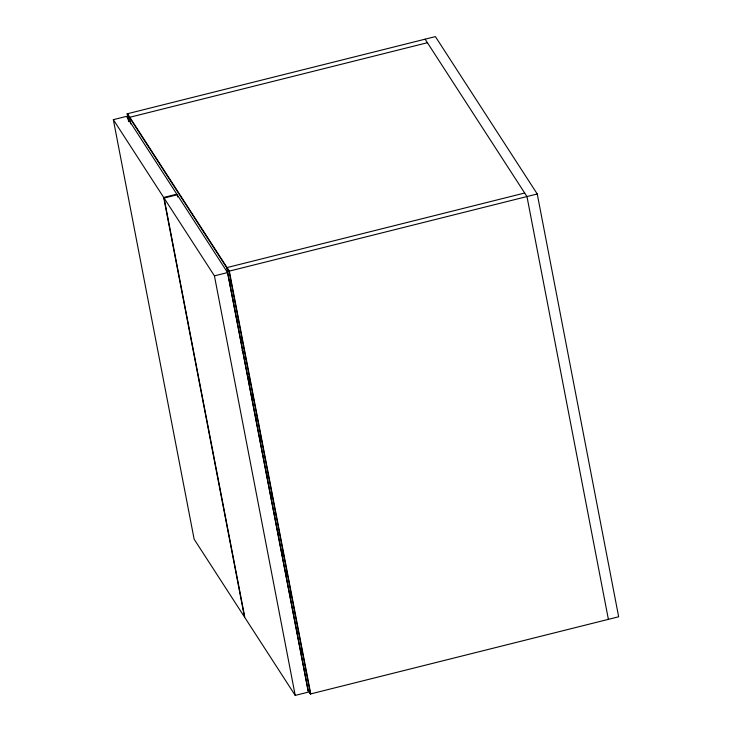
<?xml version="1.0" encoding="UTF-8"?>
<svg xmlns="http://www.w3.org/2000/svg" width="732" height="732" viewBox="0 0 732 732"><rect width="100%" height="100%" fill="white"/><g stroke="black" fill="none" stroke-linecap="round" stroke-linejoin="round"><path stroke-width="1.1" d="M128.658 121.668L127.148 113.817L435.394 36.6L537.242 193.98L618.659 616.774L310.414 693.982L308.117 690.441L226.7 267.656L524.679 193.019M113.341 119.664L126.471 116.37L176.824 194.181L163.694 197.466L113.341 119.664L194.136 539.2L244.479 617.003L163.694 197.466M427.415 42.712L129.436 117.358L130.689 123.864M164.078 198.061L177.208 194.767L227.551 272.578L308.346 692.115L295.216 695.4L244.863 617.598L164.078 198.061L214.43 275.863L295.216 695.4M127.148 113.817L228.997 271.197L537.242 193.98M214.43 275.863L227.551 272.578M425.118 39.171L526.967 196.56L608.384 619.345M127.487 113.725L229.336 271.115L310.752 693.899L308.465 690.358M242.018 350.253L243.262 352.174M228.997 271.197L310.414 693.982M229.638 281.024L230.068 283.266M233.307 300.093L233.737 302.334M236.976 319.161L237.415 321.403M240.654 338.221L241.084 340.462M244.323 357.289L244.753 359.531M247.992 376.349L249.072 381.958M251.662 395.417L252.741 401.026M255.98 417.844L256.41 420.086M259.659 436.913L260.089 439.154M263.328 455.972L263.758 458.214M266.997 475.041L267.427 477.282M270.666 494.1L271.096 496.342M274.335 513.169L274.775 515.41M278.014 532.228L278.444 534.479M281.683 551.297L282.762 556.906M285.352 570.365L286.432 575.965M289.671 592.792L290.101 595.034M293.34 611.851L293.779 614.102M297.018 630.92L297.448 633.162M300.687 649.989L301.117 652.23M304.356 669.048L304.787 671.29M177.208 194.767L177.638 197.018M128.137 117.093L128.567 119.334"/></g></svg>
